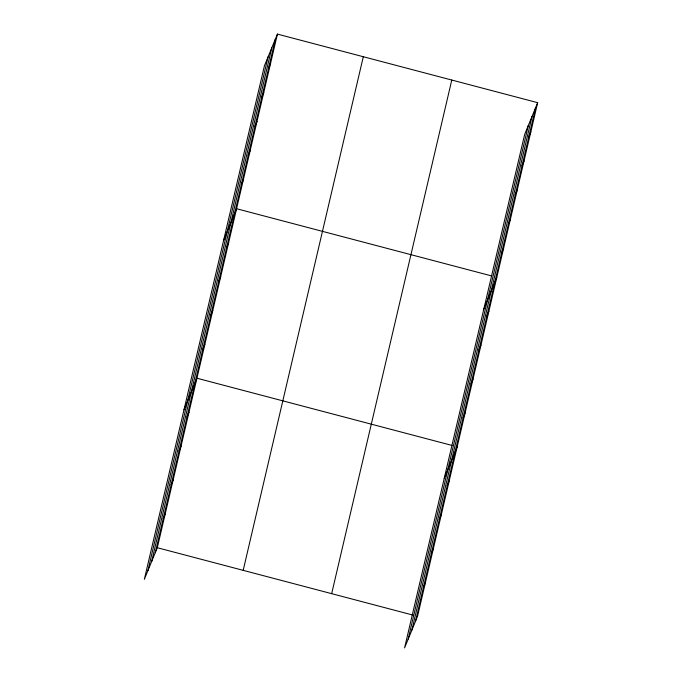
<?xml version="1.0" encoding="UTF-8"?>
<svg xmlns="http://www.w3.org/2000/svg" width="682" height="682" viewBox="0 0 682 682"><rect width="100%" height="100%" fill="white"/><g stroke="black" fill="none" stroke-linecap="round" stroke-linejoin="round"><path stroke-width="1.02" d="M147.943 570.544L268.06 56.93M151.651 561.491L271.768 47.876M155.257 552.71L275.375 39.096M277.421 34.1L264.454 65.711L144.337 579.325L157.303 547.714L277.421 34.1L537.663 102.675L417.546 616.289L404.579 647.9L524.697 134.286L537.663 102.675M243.184 570.34L363.301 56.734M331.665 593.655L451.782 80.041M408.177 639.119L528.303 125.505M411.894 630.066L532.011 116.451M415.491 621.285L535.617 107.671M268.563 68.2L270.618 63.204M261.76 97.304L263.806 92.309M254.949 126.409L257.003 121.413M248.146 155.513L250.192 150.517M241.343 184.617L243.389 179.622M223.619 240.337L236.577 208.726L491.713 275.954M226.603 247.626L228.658 242.63M218.675 281.521L220.729 276.525M210.747 315.416L212.801 310.421M202.818 349.32L204.873 344.325M183.978 409.831L196.945 378.22L452.072 445.448M186.962 417.111L189.016 412.124M179.042 451.015L181.088 446.019M171.114 484.911L173.16 479.915M163.186 518.806L165.232 513.819M528.806 136.775L530.852 131.779M522.003 165.879L524.049 160.884M515.191 194.984L517.237 189.988M508.388 224.088L510.434 219.093M501.577 253.193L503.631 248.197M483.853 308.912L496.82 277.301M486.846 316.201L488.892 311.205M478.917 350.096L480.963 345.101M470.989 383.992L473.035 378.996M463.061 417.896L465.107 412.9M444.221 478.406L457.179 446.795M447.204 485.686L449.25 480.691M439.276 519.59L441.331 514.595M431.348 553.486L433.402 548.49M423.42 587.381L425.474 582.394M157.303 547.714L413.454 615.215"/></g></svg>
